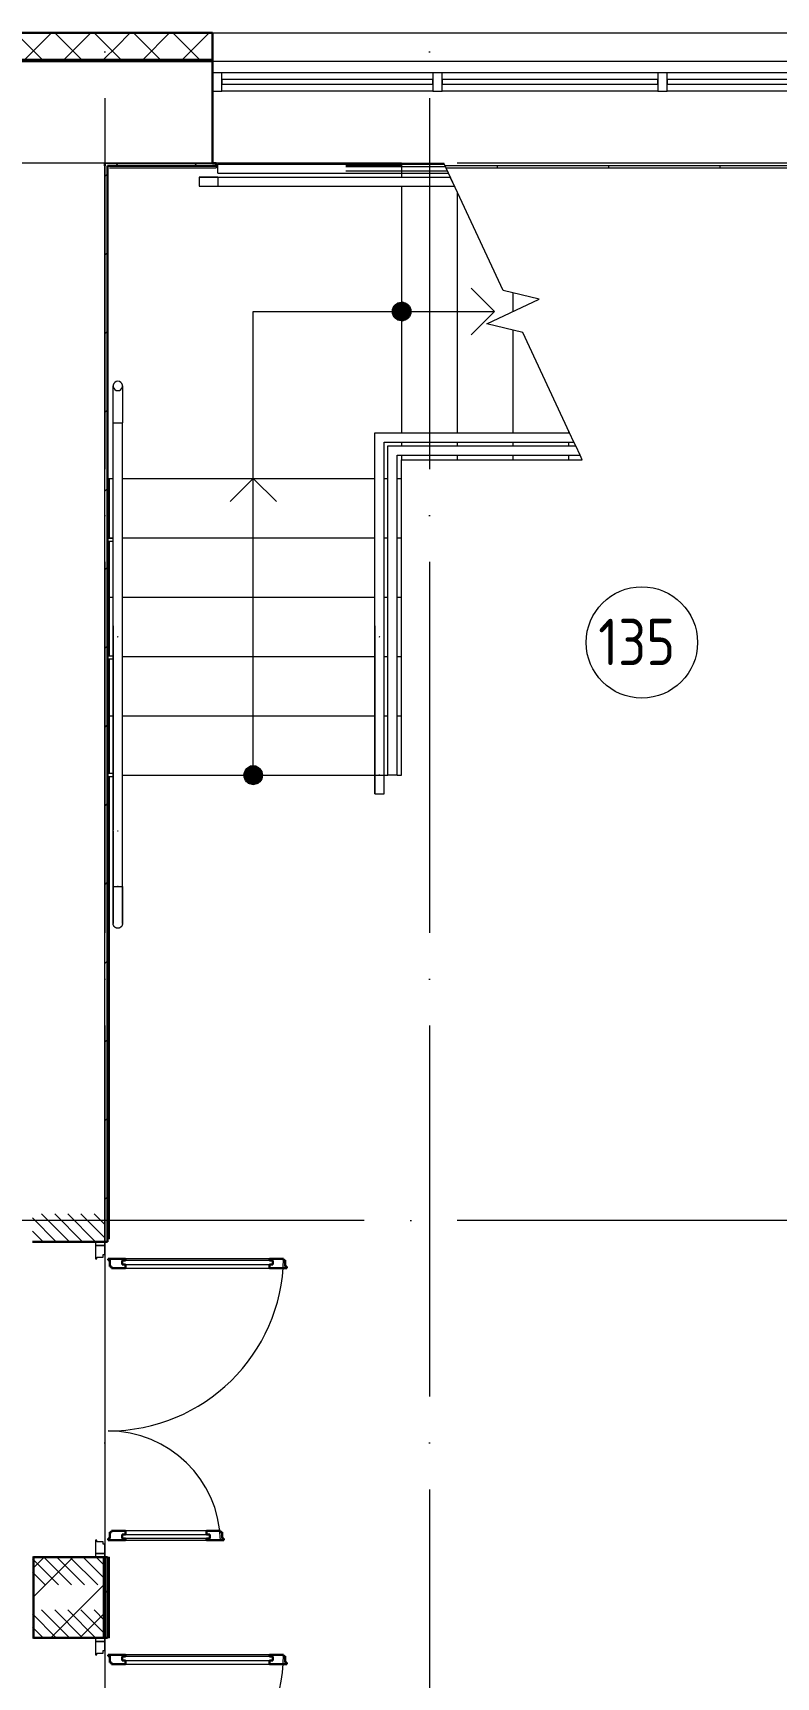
# Model space of a CAD drawing. Header units: millimetres. Extents: x -88595 to 880822, y -1054509 to -148035.
# Drawn here: x 176826 to 180831, y -244014 to -235150 of the extents above; entities that cross this region are included whole.
import ezdxf

# ---------------------------------------------------------------- set-up
doc = ezdxf.new("R2010")
doc.units = ezdxf.units.MM
doc.linetypes.add('ADSK_Линия сетки', pattern=[25, 20, -2.5, 0, -2.5])
doc.linetypes.add('ADSK_Штриховая_ш2 п1_5', pattern=[4.5, 3, -1.5])
for name, color, linetype, lineweight in [('Витраж', 7, 'Continuous', 9), ('Двери', 7, 'Continuous', 9), ('Лестницы', 7, 'Continuous', 9), ('Марки помещений', 7, 'Continuous', 20), ('Оборудование', 7, 'Continuous', 18), ('Ограждение', 7, 'Continuous', 9), ('Оси', 7, 'Continuous', 9), ('Панели витража', 7, 'Continuous', 9), ('Перекрытие', 7, 'Continuous', 18), ('Стены внутренние', 7, 'Continuous', 18), ('Стены наружные', 7, 'Continuous', 18), ('Стены штриховка', 7, 'Continuous', 9), ('Стрелки вверх', 7, 'Continuous', 18)]:
    doc.layers.add(name, color=color, linetype=linetype, lineweight=lineweight)
doc.layers.add('Двери открывание', color=7, linetype='Continuous', lineweight=9, true_color=0xc0c0c0)
doc.styles.add('GOST Common_3', font='GOST_Common.ttf', dxfattribs={"width": 0.9, "height": 2.5})
pattern_1 = [(0, (215928.7, 665702.34), (0, 600), []), (90, (215928.7, 665702.34), (-600, 4e-14), [])]

# ---------------------------------------------------------------- blocks, each defined once
blk = doc.blocks.new('1 этаж')
at = {"layer": 'Двери', "lineweight": 18, "true_color": 0xff0000}
h = blk.add_hatch(dxfattribs=at)
h.set_pattern_fill('FP_2', color=1, angle=-90, style=0, pattern_type=2)
h.set_pattern_definition([(315, (213147.71, 685922.605), (35.3553, 35.3553), [])])
h.paths.add_polyline_path([(212952.7, 684797.6), (213342.7, 684797.6), (213342.7, 684947.6), (212952.7, 684947.6)])
h.paths.add_polyline_path([(212952.7, 686647.6), (213342.7, 686647.6), (213342.7, 686797.6), (212952.7, 686797.6)])
h = blk.add_hatch(dxfattribs=at)
h.set_pattern_fill('FP_2', color=1, angle=-90, style=0, pattern_type=2)
h.set_pattern_definition([(315, (213147.71, 683787.605), (35.3553, 35.3553), [])])
h.paths.add_polyline_path([(213342.7, 682662.6), (213342.7, 682812.6), (212952.7, 682812.6), (212952.7, 682662.6)])
h.paths.add_polyline_path([(212952.7, 684512.6), (213342.7, 684512.6), (213342.7, 684662.6), (212952.7, 684662.6)])
at = {"layer": 'Ограждение'}
h = blk.add_hatch(dxfattribs=at)
h.set_pattern_fill('FP_25', color=256, style=0, pattern_type=2)
h.set_pattern_definition(pattern_1)
h.paths.add_polyline_path([(219417.7, 692437.6), (219427.7, 692447.6), (215176.7, 692447.6), (215181.3, 692437.6), (218732.8, 692437.6)])
h = blk.add_hatch(dxfattribs=at)
h.set_pattern_fill('FP_25', color=256, style=0, pattern_type=2)
h.set_pattern_definition(pattern_1)
h.paths.add_polyline_path([(213357.7, 686662.6), (213367.7, 686662.6), (213367.7, 688843.3), (213357.7, 688843.3), (213357.7, 686965.1)])
h = blk.add_hatch(dxfattribs=at)
h.set_pattern_fill('FP_31', color=256, style=0, pattern_type=2)
h.set_pattern_definition([(0, (215928.7, 665402.34), (0, 600), []), (90, (215928.7, 665402.34), (-600, 4e-14), [])])
h.paths.add_polyline_path([(213367.7, 684512.6), (213367.7, 684947.6), (213357.7, 684947.6), (213357.7, 684512.6)])
at = {"layer": 'Стрелки вверх'}
h = blk.add_hatch(color=256, dxfattribs=at)
edge = h.paths.add_edge_path()
edge.add_arc((214942.7, 691662.6), 50, 0, 360)
for points in [[(214949.8, 691613.1), (214975.5, 691624.8), (214990.7, 691648.5), (214990.7, 691676.7), (214975.5, 691700.4), (214949.8, 691712.1), (214921.9, 691708.1), (214900.6, 691689.6), (214892.7, 691662.6), (214900.6, 691635.6), (214921.9, 691617.1)], [(214142.7, 689112.6), (214169.7, 689120.5), (214188.2, 689141.8), (214192.2, 689169.7), (214180.5, 689195.3), (214156.8, 689210.6), (214128.6, 689210.6), (214104.9, 689195.3), (214093.2, 689169.7), (214097.2, 689141.8), (214115.7, 689120.5)]]:
    blk.add_hatch(color=256, dxfattribs=at).paths.add_polyline_path(points)
h = blk.add_hatch(color=256, dxfattribs=at)
edge = h.paths.add_edge_path()
edge.add_arc((214142.7, 689162.6), 50, 0, 360)
at = {"layer": 'Витраж', "lineweight": 18}
for p, q in [((213972.8, 692950.1), (213922.8, 692950.1)), ((213922.8, 692950.1), (213922.8, 692850.1)), ((213972.8, 692850.1), (213972.8, 692950.1)), ((213922.8, 692850.1), (213972.8, 692850.1))]:
    blk.add_line(p, q, dxfattribs=at)
at = {"layer": 'Витраж'}
for p, q in [((215110.3, 692950.1), (213972.8, 692950.1)), ((216322.8, 692950.1), (215160.3, 692950.1)), ((217535.3, 692950.1), (216372.8, 692950.1)), ((215110.3, 692850.1), (213972.8, 692850.1)), ((216322.8, 692850.1), (215160.3, 692850.1)), ((217535.3, 692850.1), (216372.8, 692850.1))]:
    blk.add_line(p, q, dxfattribs=at)
at = {"layer": 'Витраж', "lineweight": 18, "extrusion": (0, 0, -1)}
for p, q in [((215160.3, 692950.1), (215110.3, 692950.1)), ((215110.3, 692950.1), (215110.3, 692850.1)), ((215160.3, 692850.1), (215160.3, 692950.1)), ((216372.8, 692950.1), (216322.8, 692950.1)), ((216322.8, 692950.1), (216322.8, 692850.1)), ((216372.8, 692850.1), (216372.8, 692950.1)), ((215110.3, 692850.1), (215160.3, 692850.1)), ((216322.8, 692850.1), (216372.8, 692850.1))]:
    blk.add_line(p, q, dxfattribs=at)
at = {"layer": 'Двери', "linetype": 'ADSK_Штриховая_ш2 п1_5'}
for p, q in [((213342.7, 686647.6), (213342.7, 686797.6)), ((212952.7, 686647.6), (213342.7, 686647.6)), ((213342.7, 684947.6), (212952.7, 684947.6)), ((213342.7, 684797.6), (213342.7, 684947.6)), ((213342.7, 684512.6), (213342.7, 684662.6)), ((212952.7, 684512.6), (213342.7, 684512.6))]:
    blk.add_line(p, q, dxfattribs=at)
at = {"layer": 'Двери'}
for p, q in [((213342.7, 686647.6), (213292.7, 686647.6)), ((213292.7, 686647.6), (213292.7, 686627.6)), ((213292.7, 686627.6), (213342.7, 686627.6)), ((213342.7, 686627.6), (213292.7, 686627.6)), ((213292.7, 686627.6), (213292.7, 686555.6)), ((213342.7, 686627.6), (213342.7, 686647.6)), ((213342.7, 686578.6), (213342.7, 686627.6)), ((213292.7, 686555.6), (213300.7, 686555.6)), ((213300.7, 686555.6), (213300.7, 686564.6)), ((213300.7, 686564.6), (213334.7, 686564.6)), ((213334.7, 686564.6), (213334.7, 686578.6)), ((213334.7, 686578.6), (213342.7, 686578.6)), ((213436.7, 686546.6), (213436.7, 686525.6)), ((214248.7, 686546.6), (213436.7, 686546.6)), ((213436.7, 686525.6), (214248.7, 686525.6)), ((214230.7, 686555.6), (213454.7, 686555.6)), ((214248.7, 686525.6), (214248.7, 686546.6)), ((213454.7, 686505.6), (214230.7, 686505.6)), ((213300.7, 685039.6), (213292.7, 685039.6)), ((213292.7, 685039.6), (213292.7, 684967.6)), ((213300.7, 685030.6), (213300.7, 685039.6)), ((213334.7, 685030.6), (213300.7, 685030.6)), ((213334.7, 685016.6), (213334.7, 685030.6)), ((213342.7, 685016.6), (213334.7, 685016.6)), ((213342.7, 684967.6), (213342.7, 685016.6)), ((213436.7, 685069.6), (213908.7, 685069.6)), ((213436.7, 685048.6), (213436.7, 685069.6)), ((213908.7, 685048.6), (213436.7, 685048.6)), ((213890.7, 685089.6), (213454.7, 685089.6)), ((213454.7, 685039.6), (213890.7, 685039.6)), ((213908.7, 685069.6), (213908.7, 685048.6)), ((213342.7, 684967.6), (213292.7, 684967.6)), ((213292.7, 684967.6), (213292.7, 684947.6)), ((213292.7, 684967.6), (213342.7, 684967.6)), ((213292.7, 684947.6), (213342.7, 684947.6)), ((213342.7, 684947.6), (213342.7, 684967.6)), ((213342.7, 684512.6), (213292.7, 684512.6)), ((213292.7, 684512.6), (213292.7, 684492.6)), ((213292.7, 684492.6), (213342.7, 684492.6)), ((213342.7, 684492.6), (213292.7, 684492.6)), ((213292.7, 684492.6), (213292.7, 684420.6)), ((213342.7, 684492.6), (213342.7, 684512.6)), ((213342.7, 684443.6), (213342.7, 684492.6)), ((213292.7, 684420.6), (213300.7, 684420.6)), ((213300.7, 684420.6), (213300.7, 684429.6)), ((213300.7, 684429.6), (213334.7, 684429.6)), ((213334.7, 684429.6), (213334.7, 684443.6)), ((213334.7, 684443.6), (213342.7, 684443.6)), ((213436.7, 684411.6), (213436.7, 684390.6)), ((214248.7, 684411.6), (213436.7, 684411.6)), ((214230.7, 684420.6), (213454.7, 684420.6)), ((214248.7, 684390.6), (214248.7, 684411.6)), ((213436.7, 684390.6), (214248.7, 684390.6)), ((213454.7, 684370.6), (214230.7, 684370.6))]:
    blk.add_line(p, q, dxfattribs=at)
at = {"layer": 'Двери', "lineweight": 30}
for p, q in [((213454.7, 686555.6), (213360.7, 686555.6)), ((213360.7, 686555.6), (213360.7, 686547.6)), ((213360.7, 686547.6), (213369.7, 686547.6)), ((213369.7, 686547.6), (213369.7, 686513.6)), ((213436.7, 686546.6), (213454.7, 686546.6)), ((213436.7, 686525.6), (213436.7, 686546.6)), ((213454.7, 686525.6), (213436.7, 686525.6)), ((213454.7, 686546.6), (213454.7, 686555.6)), ((213454.7, 686505.6), (213454.7, 686525.6)), ((214306.7, 686555.6), (214230.7, 686555.6)), ((214230.7, 686546.6), (214230.7, 686555.6)), ((214248.7, 686546.6), (214230.7, 686546.6)), ((214230.7, 686525.6), (214248.7, 686525.6)), ((214230.7, 686505.6), (214230.7, 686525.6)), ((214248.7, 686525.6), (214248.7, 686546.6)), ((214306.7, 686547.6), (214306.7, 686555.6)), ((214315.7, 686547.6), (214306.7, 686547.6)), ((214315.7, 686513.6), (214315.7, 686547.6)), ((213369.7, 686513.6), (213378.7, 686513.6)), ((213378.7, 686513.6), (213378.7, 686505.6)), ((213378.7, 686505.6), (213454.7, 686505.6)), ((214230.7, 686505.6), (214324.7, 686505.6)), ((214324.7, 686513.6), (214315.7, 686513.6)), ((214324.7, 686505.6), (214324.7, 686513.6)), ((213369.7, 685047.6), (213360.7, 685047.6)), ((213360.7, 685047.6), (213360.7, 685039.6)), ((213360.7, 685039.6), (213454.7, 685039.6)), ((213369.7, 685081.6), (213369.7, 685047.6)), ((213378.7, 685081.6), (213369.7, 685081.6)), ((213454.7, 685089.6), (213378.7, 685089.6)), ((213378.7, 685089.6), (213378.7, 685081.6)), ((213454.7, 685069.6), (213436.7, 685069.6)), ((213436.7, 685069.6), (213436.7, 685048.6)), ((213436.7, 685048.6), (213454.7, 685048.6)), ((213454.7, 685089.6), (213454.7, 685069.6)), ((213454.7, 685048.6), (213454.7, 685039.6)), ((213966.7, 685089.6), (213890.7, 685089.6)), ((213890.7, 685089.6), (213890.7, 685069.6)), ((213890.7, 685069.6), (213908.7, 685069.6)), ((213890.7, 685048.6), (213890.7, 685039.6)), ((213908.7, 685048.6), (213890.7, 685048.6)), ((213890.7, 685039.6), (213984.7, 685039.6)), ((213908.7, 685069.6), (213908.7, 685048.6)), ((213966.7, 685081.6), (213966.7, 685089.6)), ((213975.7, 685081.6), (213966.7, 685081.6)), ((213975.7, 685047.6), (213975.7, 685081.6)), ((213984.7, 685047.6), (213975.7, 685047.6)), ((213984.7, 685039.6), (213984.7, 685047.6)), ((213454.7, 684420.6), (213360.7, 684420.6)), ((213360.7, 684420.6), (213360.7, 684412.6)), ((213360.7, 684412.6), (213369.7, 684412.6)), ((213369.7, 684412.6), (213369.7, 684378.6)), ((213436.7, 684411.6), (213454.7, 684411.6)), ((213436.7, 684390.6), (213436.7, 684411.6)), ((213454.7, 684411.6), (213454.7, 684420.6)), ((214306.7, 684420.6), (214230.7, 684420.6)), ((214230.7, 684411.6), (214230.7, 684420.6)), ((214248.7, 684411.6), (214230.7, 684411.6)), ((214248.7, 684390.6), (214248.7, 684411.6)), ((214306.7, 684412.6), (214306.7, 684420.6)), ((214315.7, 684412.6), (214306.7, 684412.6)), ((214315.7, 684378.6), (214315.7, 684412.6)), ((213369.7, 684378.6), (213378.7, 684378.6)), ((213378.7, 684378.6), (213378.7, 684370.6)), ((213378.7, 684370.6), (213454.7, 684370.6)), ((213454.7, 684390.6), (213436.7, 684390.6)), ((213454.7, 684370.6), (213454.7, 684390.6)), ((214230.7, 684390.6), (214248.7, 684390.6)), ((214230.7, 684370.6), (214230.7, 684390.6)), ((214230.7, 684370.6), (214324.7, 684370.6)), ((214324.7, 684378.6), (214315.7, 684378.6)), ((214324.7, 684370.6), (214324.7, 684378.6))]:
    blk.add_line(p, q, dxfattribs=at)
at = {"layer": 'Двери открывание'}
for centre, radius, start, end in [((213360.7, 686573.6), 946, 270, 358.90974), ((213360.7, 685021.6), 606, 1.70211, 90), ((213360.7, 684438.6), 946, 270, 358.90974)]:
    blk.add_arc(centre, radius, start, end, dxfattribs=at)
at = {"layer": 'Лестницы'}
for p, q in [((214942.7, 692462.6), (213942.7, 692462.6)), ((214942.7, 692462.6), (214942.7, 692387.6)), ((214942.7, 692462.6), (215169.7, 692462.6)), ((214942.7, 692462.6), (214942.7, 692387.6)), ((215489.9, 691775.9), (215169.7, 692462.6)), ((214942.7, 692337.6), (214942.7, 691007.6)), ((214942.7, 692337.6), (214942.7, 691007.6)), ((215242.7, 692306), (215242.7, 691007.6)), ((215242.7, 692306), (215242.7, 691007.6)), ((215684.3, 691728.6), (215489.9, 691775.9)), ((215542.7, 691763.1), (215542.7, 691662.6)), ((215542.7, 691763.1), (215542.7, 691662.6)), ((215401.1, 691596.6), (215684.3, 691728.6)), ((215595.5, 691549.3), (215401.1, 691596.6)), ((215542.7, 691562.2), (215542.7, 691007.6)), ((215542.7, 691562.2), (215542.7, 691007.6)), ((215848.1, 691007.6), (215595.5, 691549.3)), ((214942.7, 690957.6), (214942.7, 690937.6)), ((214942.7, 690957.6), (214942.7, 690937.6)), ((215242.7, 690957.6), (215242.7, 690937.6)), ((215242.7, 690957.6), (215242.7, 690937.6)), ((215542.7, 690957.6), (215542.7, 690937.6)), ((215542.7, 690957.6), (215542.7, 690937.6)), ((215842.7, 691019.3), (215842.7, 691007.6)), ((215842.7, 691019.3), (215842.7, 691007.6)), ((215842.7, 690957.6), (215842.7, 690937.6)), ((215842.7, 690957.6), (215842.7, 690937.6)), ((215880.8, 690937.6), (215871.5, 690957.6)), ((214942.7, 690887.6), (214942.7, 690862.6)), ((214942.7, 690887.6), (214942.7, 690862.6)), ((215242.7, 690887.6), (215242.7, 690862.6)), ((215242.7, 690887.6), (215242.7, 690862.6)), ((215542.7, 690887.6), (215542.7, 690862.6)), ((215542.7, 690887.6), (215542.7, 690862.6)), ((215842.7, 690887.6), (215842.7, 690862.6)), ((215842.7, 690887.6), (215842.7, 690862.6)), ((215915.8, 690862.6), (215904.1, 690887.6)), ((214942.7, 690762.6), (214942.7, 690862.6)), ((214942.7, 690862.6), (215242.7, 690862.6)), ((215242.7, 690862.6), (215542.7, 690862.6)), ((215542.7, 690862.6), (215842.7, 690862.6)), ((215842.7, 690862.6), (215915.8, 690862.6)), ((213357.7, 690762.6), (213387.7, 690762.6)), ((213437.7, 690762.6), (214797.7, 690762.6)), ((214847.7, 690762.6), (214867.7, 690762.6)), ((214917.7, 690762.6), (214942.7, 690762.6)), ((214942.7, 690442.6), (214942.7, 690762.6)), ((213367.7, 690442.6), (213387.7, 690442.6)), ((213367.7, 690442.6), (213387.7, 690442.6)), ((213437.7, 690442.6), (214797.7, 690442.6)), ((213437.7, 690442.6), (214797.7, 690442.6)), ((214847.7, 690442.6), (214867.7, 690442.6)), ((214847.7, 690442.6), (214867.7, 690442.6)), ((214917.7, 690442.6), (214942.7, 690442.6)), ((214917.7, 690442.6), (214942.7, 690442.6)), ((214942.7, 690122.6), (214942.7, 690442.6)), ((213367.7, 690122.6), (213387.7, 690122.6)), ((213367.7, 690122.6), (213387.7, 690122.6)), ((213437.7, 690122.6), (214797.7, 690122.6)), ((213437.7, 690122.6), (214797.7, 690122.6)), ((214847.7, 690122.6), (214867.7, 690122.6)), ((214847.7, 690122.6), (214867.7, 690122.6)), ((214917.7, 690122.6), (214942.7, 690122.6)), ((214917.7, 690122.6), (214942.7, 690122.6)), ((214942.7, 689802.6), (214942.7, 690122.6)), ((213437.7, 689802.6), (214797.7, 689802.6)), ((213437.7, 689802.6), (214797.7, 689802.6)), ((214847.7, 689802.6), (214867.7, 689802.6)), ((214847.7, 689802.6), (214867.7, 689802.6)), ((214917.7, 689802.6), (214942.7, 689802.6)), ((214917.7, 689802.6), (214942.7, 689802.6)), ((214942.7, 689482.6), (214942.7, 689802.6)), ((213367.7, 689482.6), (213387.7, 689482.6)), ((213367.7, 689482.6), (213387.7, 689482.6)), ((213437.7, 689482.6), (214797.7, 689482.6)), ((213437.7, 689482.6), (214797.7, 689482.6)), ((214847.7, 689482.6), (214867.7, 689482.6)), ((214847.7, 689482.6), (214867.7, 689482.6)), ((214917.7, 689482.6), (214942.7, 689482.6)), ((214917.7, 689482.6), (214942.7, 689482.6)), ((214942.7, 689162.6), (214942.7, 689482.6)), ((213437.7, 689162.6), (214797.7, 689162.6)), ((213437.7, 689162.6), (214797.7, 689162.6)), ((214847.7, 689162.6), (214867.7, 689162.6)), ((214847.7, 689162.6), (214867.7, 689162.6)), ((214917.7, 689162.6), (214942.7, 689162.6)), ((214917.7, 689162.6), (214942.7, 689162.6))]:
    blk.add_line(p, q, dxfattribs=at)
at = {"layer": 'Марки помещений'}
blk.add_circle((216237.3, 689878.3), 300, dxfattribs=at)
at = {"layer": 'Ограждение'}
for p, q in [((213367.7, 692437.6), (213942.7, 692437.6)), ((213951.7, 692387.6), (213851.7, 692387.6)), ((213851.7, 692387.6), (213851.7, 692337.6)), ((213851.7, 692387.6), (213951.7, 692387.6)), ((213942.7, 692447.6), (213942.7, 692437.6)), ((213951.7, 692457.6), (214642.7, 692457.6)), ((213951.7, 692407.6), (213951.7, 692457.6)), ((213951.7, 692407.6), (214642.7, 692407.6)), ((213951.7, 692387.6), (213951.7, 692337.6)), ((213951.7, 692387.6), (214642.7, 692387.6)), ((214642.7, 692457.6), (215172, 692457.6)), ((214642.7, 692445.1), (215177.8, 692445.1)), ((214642.7, 692420.1), (215189.5, 692420.1)), ((214642.7, 692407.6), (215195.3, 692407.6)), ((214642.7, 692387.6), (215204.6, 692387.6)), ((215181.3, 692437.6), (219417.7, 692437.6)), ((215228, 692337.6), (215204.6, 692387.6)), ((213851.7, 692364.9), (213851.7, 692360.3)), ((213851.7, 692337.6), (213951.7, 692337.6)), ((213851.7, 692337.6), (213951.7, 692337.6)), ((213951.7, 692337.6), (214642.7, 692337.6)), ((214642.7, 692337.6), (215228, 692337.6)), ((213387.7, 691062.6), (213437.7, 691062.6)), ((213387.7, 690442.6), (213387.7, 691062.6)), ((213437.7, 690442.6), (213437.7, 691062.6)), ((214797.7, 691007.6), (214948.1, 691007.6)), ((214797.7, 690857.2), (214797.7, 691007.6)), ((214847.7, 690957.6), (214948.1, 690957.6)), ((214847.7, 690857.2), (214847.7, 690957.6)), ((214948.1, 691007.6), (215848.1, 691007.6)), ((214948.1, 690957.6), (215871.5, 690957.6)), ((215871.5, 690957.6), (215848.1, 691007.6)), ((214867.7, 690937.6), (215880.8, 690937.6)), ((214867.7, 690442.6), (214867.7, 690937.6)), ((214917.7, 690887.6), (215904.1, 690887.6)), ((214917.7, 690442.6), (214917.7, 690887.6)), ((215904.1, 690887.6), (215880.8, 690937.6)), ((215904.1, 690887.6), (215880.8, 690937.6)), ((214797.7, 690442.6), (214797.7, 690857.2)), ((214847.7, 690442.6), (214847.7, 690857.2)), ((213367.7, 690442.6), (213367.7, 690762.6)), ((213387.7, 690438.8), (213357.7, 690438.8)), ((213357.7, 690423.8), (213387.7, 690423.8)), ((213367.7, 690438.5), (213367.7, 690442.6)), ((213367.7, 689804.7), (213367.7, 690424.1)), ((213387.7, 688862.6), (213387.7, 690442.6)), ((213437.7, 688862.6), (213437.7, 690442.6)), ((214797.7, 689162.6), (214797.7, 690442.6)), ((214847.7, 689162.6), (214847.7, 690442.6)), ((214867.7, 689162.6), (214867.7, 690442.6)), ((214917.7, 689162.6), (214917.7, 690442.6)), ((213387.7, 689968.2), (213387.7, 688868.2)), ((213437.7, 688868.2), (213437.7, 689968.2)), ((214797.7, 689968.2), (214797.7, 689162.6)), ((214847.7, 689162.6), (214847.7, 689968.2)), ((213387.7, 689805), (213357.7, 689805)), ((213357.7, 689790), (213387.7, 689790)), ((213367.7, 689170.9), (213367.7, 689790.2)), ((213387.7, 689171.2), (213357.7, 689171.2)), ((213357.7, 689156.2), (213387.7, 689156.2)), ((213367.7, 688842.6), (213367.7, 689156.4)), ((214797.7, 689162.6), (214847.7, 689162.6)), ((214797.7, 689162.6), (214797.7, 689062.6)), ((214797.7, 689062.6), (214797.7, 689162.6)), ((214847.7, 689062.6), (214847.7, 689162.6)), ((214847.7, 689062.6), (214847.7, 689162.6)), ((214917.7, 689162.6), (214867.7, 689162.6)), ((214797.7, 689062.6), (214847.7, 689062.6)), ((214820.4, 689062.6), (214825, 689062.6)), ((213367.7, 688842.6), (213357.7, 688842.6)), ((213367.7, 686662.6), (213367.7, 688843.3)), ((213387.7, 688863.3), (213387.7, 688562.6)), ((213387.7, 688562.6), (213387.7, 688862.6)), ((213437.7, 688562.6), (213437.7, 688863.3)), ((213437.7, 688562.6), (213437.7, 688862.6)), ((213387.7, 688562.6), (213437.7, 688562.6)), ((213410.4, 688562.6), (213415, 688562.6)), ((213412.7, 688562.6), (213410.4, 688562.6)), ((213415, 688562.6), (213412.7, 688562.6)), ((213367.7, 686662.6), (213357.7, 686662.6)), ((213357.7, 684947.6), (213367.7, 684947.6)), ((213367.7, 684512.6), (213367.7, 684947.6)), ((213367.7, 684512.6), (213357.7, 684512.6))]:
    blk.add_line(p, q, dxfattribs=at)
at = {"layer": 'Ограждение', "flags": 128}
for points in [[(213387.7, 691062.6), (213387.7, 691070.6), (213387.7, 691078.6), (213387.7, 691086.5), (213387.7, 691094.5), (213387.7, 691102.3), (213387.7, 691110.1), (213387.7, 691117.9), (213387.7, 691125.5), (213387.7, 691133.1), (213387.7, 691140.5), (213387.7, 691147.8), (213387.7, 691155), (213387.7, 691162), (213387.7, 691168.8), (213387.7, 691175.5), (213387.7, 691182), (213387.7, 691188.4), (213387.7, 691194.5), (213387.7, 691200.4), (213387.7, 691206.1), (213387.7, 691211.5), (213387.7, 691216.8), (213387.7, 691221.7), (213387.7, 691226.4), (213387.7, 691230.9), (213387.7, 691235.1), (213387.7, 691239), (213387.7, 691242.6), (213387.7, 691246), (213387.7, 691249), (213387.7, 691251.8), (213387.7, 691254.2), (213387.7, 691256.3), (213387.7, 691258.2), (213387.7, 691259.7), (213387.7, 691260.9), (213387.7, 691261)], [(213412.7, 691286.2), (213404.1, 691284.7), (213396.6, 691280.3), (213391, 691273.6), (213388.1, 691265.4), (213388.1, 691256.7), (213391, 691248.5), (213396.6, 691241.7), (213404.1, 691237.3), (213412.7, 691235.8)], [(213412.7, 691235.8), (213421.3, 691237.3), (213428.8, 691241.7), (213434.4, 691248.5), (213437.3, 691256.7), (213437.3, 691265.4), (213434.4, 691273.6), (213428.8, 691280.3), (213421.3, 691284.7), (213412.7, 691286.2)], [(213437.7, 691261), (213437.7, 691259.9), (213437.7, 691258.4), (213437.7, 691256.6), (213437.7, 691254.5), (213437.7, 691252.1), (213437.7, 691249.4), (213437.7, 691246.4), (213437.7, 691243.1), (213437.7, 691239.5), (213437.7, 691235.6), (213437.7, 691231.5), (213437.7, 691227.1), (213437.7, 691222.4), (213437.7, 691217.4), (213437.7, 691212.3), (213437.7, 691206.8), (213437.7, 691201.2), (213437.7, 691195.3), (213437.7, 691189.2), (213437.7, 691182.9), (213437.7, 691176.4), (213437.7, 691169.8), (213437.7, 691162.9), (213437.7, 691155.9), (213437.7, 691148.8), (213437.7, 691141.5), (213437.7, 691134.1), (213437.7, 691126.6), (213437.7, 691118.9), (213437.7, 691111.2), (213437.7, 691103.4), (213437.7, 691095.5), (213437.7, 691087.6), (213437.7, 691079.7), (213437.7, 691071.7), (213437.7, 691063.7), (213437.7, 691062.6)], [(213409.9, 689909.6), (213412.7, 689909.3), (213415.5, 689909.6)], [(214819.9, 689909.6), (214822.7, 689909.3), (214825.5, 689909.6)], [(214824.8, 689162.6), (214822.7, 689162.6), (214820.6, 689162.6)], [(213387.7, 688562.6), (213387.7, 688554.6), (213387.7, 688546.6), (213387.7, 688538.7), (213387.7, 688530.7), (213387.7, 688522.9), (213387.7, 688515.1), (213387.7, 688507.3), (213387.7, 688499.7), (213387.7, 688492.1), (213387.7, 688484.7), (213387.7, 688477.4), (213387.7, 688470.2), (213387.7, 688463.2), (213387.7, 688456.4), (213387.7, 688449.7), (213387.7, 688443.2), (213387.7, 688436.8), (213387.7, 688430.7), (213387.7, 688424.8), (213387.7, 688419.1), (213387.7, 688413.7), (213387.7, 688408.5), (213387.7, 688403.5), (213387.7, 688398.8), (213387.7, 688394.3), (213387.7, 688390.1), (213387.7, 688386.2), (213387.7, 688382.6), (213387.7, 688379.2), (213387.7, 688376.2), (213387.7, 688373.4), (213387.7, 688371), (213387.7, 688368.9), (213387.7, 688367), (213387.7, 688365.5), (213387.7, 688364.3), (213387.7, 688363.4), (213387.7, 688362.9), (213387.7, 688362.6), (213387.7, 688362.6)], [(213387.7, 688362.6), (213387.7, 688362.8), (213387.7, 688363.2), (213387.7, 688364), (213387.7, 688365.2), (213387.7, 688366.6), (213387.7, 688368.3), (213387.7, 688370.4), (213387.7, 688372.8), (213387.7, 688375.4), (213387.7, 688378.4), (213387.7, 688381.7), (213387.7, 688385.2), (213387.7, 688389), (213387.7, 688393.2), (213387.7, 688397.5), (213387.7, 688402.2), (213387.7, 688407.1), (213387.7, 688412.2), (213387.7, 688417.6), (213387.7, 688423.3), (213387.7, 688429.1), (213387.7, 688435.2), (213387.7, 688441.4), (213387.7, 688447.9), (213387.7, 688454.5), (213387.7, 688461.4), (213387.7, 688468.3), (213387.7, 688475.5), (213387.7, 688482.7), (213387.7, 688490.1), (213387.7, 688497.6), (213387.7, 688505.3), (213387.7, 688513), (213387.7, 688520.8), (213387.7, 688528.6), (213387.7, 688536.5), (213387.7, 688544.5), (213387.7, 688552.4), (213387.7, 688560.4), (213387.7, 688562.6)], [(213437.7, 688562.6), (213437.7, 688554.6), (213437.7, 688546.6), (213437.7, 688538.7), (213437.7, 688530.7), (213437.7, 688522.9), (213437.7, 688515.1), (213437.7, 688507.3), (213437.7, 688499.7), (213437.7, 688492.1), (213437.7, 688484.7), (213437.7, 688477.4), (213437.7, 688470.2), (213437.7, 688463.2), (213437.7, 688456.4), (213437.7, 688449.7), (213437.7, 688443.2), (213437.7, 688436.8), (213437.7, 688430.7), (213437.7, 688424.8), (213437.7, 688419.1), (213437.7, 688413.7), (213437.7, 688408.5), (213437.7, 688403.5), (213437.7, 688398.8), (213437.7, 688394.3), (213437.7, 688390.1), (213437.7, 688386.2), (213437.7, 688382.6), (213437.7, 688379.2), (213437.7, 688376.2), (213437.7, 688373.4), (213437.7, 688371), (213437.7, 688368.9), (213437.7, 688367), (213437.7, 688365.5), (213437.7, 688364.3), (213437.7, 688363.4), (213437.7, 688362.9), (213437.7, 688362.6), (213437.7, 688362.6)], [(213437.7, 688362.6), (213437.7, 688362.8), (213437.7, 688363.2), (213437.7, 688364), (213437.7, 688365.2), (213437.7, 688366.6), (213437.7, 688368.3), (213437.7, 688370.4), (213437.7, 688372.8), (213437.7, 688375.4), (213437.7, 688378.4), (213437.7, 688381.7), (213437.7, 688385.2), (213437.7, 688389), (213437.7, 688393.2), (213437.7, 688397.5), (213437.7, 688402.2), (213437.7, 688407.1), (213437.7, 688412.2), (213437.7, 688417.6), (213437.7, 688423.3), (213437.7, 688429.1), (213437.7, 688435.2), (213437.7, 688441.4), (213437.7, 688447.9), (213437.7, 688454.5), (213437.7, 688461.4), (213437.7, 688468.3), (213437.7, 688475.5), (213437.7, 688482.7), (213437.7, 688490.1), (213437.7, 688497.6), (213437.7, 688505.3), (213437.7, 688513), (213437.7, 688520.8), (213437.7, 688528.6), (213437.7, 688536.5), (213437.7, 688544.5), (213437.7, 688552.4), (213437.7, 688560.4), (213437.7, 688562.6)], [(213412.7, 688337.6), (213411.7, 688337.6), (213410.7, 688337.7), (213409.7, 688337.8), (213408.7, 688337.9), (213407.7, 688338.1), (213406.8, 688338.3), (213405.8, 688338.6), (213404.8, 688338.9), (213403.9, 688339.2), (213403, 688339.6), (213402.1, 688340), (213401.2, 688340.4), (213400.3, 688340.9), (213399.4, 688341.4), (213398.6, 688342), (213397.8, 688342.6), (213397, 688343.2), (213396.2, 688343.8), (213395.5, 688344.5), (213394.8, 688345.2), (213394.1, 688345.9), (213393.4, 688346.7), (213392.8, 688347.5), (213392.2, 688348.3), (213391.7, 688349.1), (213391.2, 688349.9), (213390.7, 688350.8), (213390.2, 688351.7), (213389.8, 688352.6), (213389.4, 688353.5), (213389.1, 688354.5), (213388.8, 688355.4), (213388.5, 688356.4), (213388.3, 688357.4), (213388.1, 688358.4), (213387.9, 688359.3), (213387.8, 688360.3), (213387.7, 688361.3), (213387.7, 688362.3), (213387.7, 688362.6)], [(213437.7, 688362.6), (213437.7, 688361.6), (213437.6, 688360.6), (213437.5, 688359.6), (213437.4, 688358.6), (213437.2, 688357.6), (213437, 688356.7), (213436.7, 688355.7), (213436.4, 688354.7), (213436.1, 688353.8), (213435.7, 688352.9), (213435.3, 688352), (213434.9, 688351.1), (213434.4, 688350.2), (213433.9, 688349.3), (213433.3, 688348.5), (213432.8, 688347.7), (213432.2, 688346.9), (213431.5, 688346.1), (213430.8, 688345.4), (213430.1, 688344.7), (213429.4, 688344), (213428.6, 688343.3), (213427.9, 688342.7), (213427, 688342.1), (213426.2, 688341.6), (213425.4, 688341), (213424.5, 688340.6), (213423.6, 688340.1), (213422.7, 688339.7), (213421.8, 688339.3), (213420.8, 688339), (213419.9, 688338.7), (213418.9, 688338.4), (213417.9, 688338.2), (213417, 688338), (213416, 688337.8), (213415, 688337.7), (213414, 688337.6), (213413, 688337.6), (213412.7, 688337.6)]]:
    blk.add_lwpolyline(points, dxfattribs=at)
at = {"layer": 'Ограждение'}
blk.add_open_spline([(213410.6, 688862.6), (213411.3, 688862.6), (213412.7, 688862.6), (213414.1, 688862.6), (213414.8, 688862.6)], degree=3, dxfattribs=at)
at = {"layer": 'Оси', "linetype": 'ADSK_Линия сетки', "ltscale": 100}
for p, q in [((213342.7, 697813.2), (213342.7, 631836.5)), ((215092.7, 697813.2), (215092.7, 631836.5)), ((247242.7, 692462.6), (175520.4, 692462.6)), ((247242.7, 686762.6), (175520.4, 686762.6))]:
    blk.add_line(p, q, dxfattribs=at)
at = {"layer": 'Панели витража', "lineweight": 18}
for p, q in [((215110.3, 692912.6), (213972.8, 692912.6)), ((213972.8, 692912.6), (213972.8, 692887.6)), ((215110.3, 692887.6), (215110.3, 692912.6)), ((216322.8, 692912.6), (215160.3, 692912.6)), ((215160.3, 692912.6), (215160.3, 692887.6)), ((216322.8, 692887.6), (216322.8, 692912.6)), ((217535.3, 692912.6), (216372.8, 692912.6)), ((216372.8, 692912.6), (216372.8, 692887.6)), ((213972.8, 692887.6), (215110.3, 692887.6)), ((215160.3, 692887.6), (216322.8, 692887.6)), ((216372.8, 692887.6), (217535.3, 692887.6))]:
    blk.add_line(p, q, dxfattribs=at)
at = {"layer": 'Перекрытие', "color": 49, "ltscale": 100, "true_color": 0x464646}
for p, q in [((214942.7, 692462.6), (213942.7, 692462.6)), ((214942.7, 690762.6), (214942.7, 690862.6)), ((213357.7, 690762.6), (213387.7, 690762.6)), ((213437.7, 690762.6), (214797.7, 690762.6)), ((214847.7, 690762.6), (214867.7, 690762.6)), ((214917.7, 690762.6), (214942.7, 690762.6))]:
    blk.add_line(p, q, dxfattribs=at)
at = {"layer": 'Стены внутренние', "lineweight": 30}
for p, q in [((213922.8, 693164.6), (211682.7, 693164.6)), ((213922.8, 693022.6), (213922.8, 693164.6)), ((213922.8, 693012.6), (211682.7, 693012.6)), ((213922.8, 692462.6), (213922.8, 693012.6)), ((212952.7, 686647.6), (213342.7, 686647.6))]:
    blk.add_line(p, q, dxfattribs=at)
at = {"layer": 'Стены внутренние', "linetype": 'Continuous', "lineweight": 9}
for p, q in [((213003.6, 693022.6), (212863.6, 693162.6)), ((212914.1, 693022.6), (213054.1, 693162.6)), ((213215.7, 693022.6), (213075.7, 693162.6)), ((213126.2, 693022.6), (213266.2, 693162.6)), ((213161.2, 693162.6), (213160, 693164.6)), ((213407.7, 693042.8), (213287.9, 693162.6)), ((213338.3, 693022.6), (213407.7, 693092)), ((213407.7, 693092), (213478.3, 693162.6)), ((213640, 693022.6), (213500, 693162.6)), ((213550.5, 693022.6), (213690.5, 693162.6)), ((213852.1, 693022.6), (213712.1, 693162.6)), ((213762.6, 693022.6), (213902.6, 693162.6)), ((213891, 693164.6), (213889.8, 693162.6)), ((213427.9, 693022.6), (213407.7, 693042.8))]:
    blk.add_line(p, q, dxfattribs=at)
at = {"layer": 'Стены внутренние'}
for p, q in [((213922.8, 693164.6), (218732.8, 693164.6)), ((213922.8, 693012.6), (218732.8, 693012.6)), ((213342.7, 692462.6), (213922.8, 692462.6)), ((213342.7, 686647.6), (213342.7, 692447.6)), ((213342.7, 686578.6), (213342.7, 685016.6)), ((213342.7, 684443.6), (213342.7, 682881.6))]:
    blk.add_line(p, q, dxfattribs=at)
at = {"layer": 'Стены наружные', "lineweight": 30}
for p, q in [((213922.8, 693012.6), (213922.8, 693022.6)), ((213342.7, 692462.6), (213342.7, 692447.6)), ((213942.7, 692462.6), (213922.8, 692462.6)), ((213942.7, 692447.6), (213942.7, 692462.6)), ((213357.7, 692447.6), (213942.7, 692447.6)), ((213357.7, 686647.6), (213357.7, 692447.6)), ((213342.7, 686647.6), (213357.7, 686647.6)), ((213337.7, 684947.6), (212957.7, 684947.6)), ((212957.7, 684947.6), (212957.7, 684512.6)), ((213337.7, 684512.6), (213337.7, 684947.6)), ((213342.7, 684947.6), (213342.7, 684512.6)), ((213357.7, 684947.6), (213342.7, 684947.6)), ((213357.7, 684512.6), (213357.7, 684947.6)), ((212957.7, 684512.6), (213337.7, 684512.6)), ((213342.7, 684512.6), (213357.7, 684512.6))]:
    blk.add_line(p, q, dxfattribs=at)
at = {"layer": 'Стены наружные'}
for p, q in [((213922.8, 692462.6), (213342.7, 692462.6)), ((213951.7, 692447.6), (213942.7, 692447.6)), ((214942.7, 692447.6), (214642.7, 692447.6)), ((218732.8, 692447.6), (215176.7, 692447.6))]:
    blk.add_line(p, q, dxfattribs=at)
at = {"layer": 'Стены наружные', "linetype": 'Continuous', "lineweight": 9}
for p, q in [((213399.7, 692447.6), (213414.7, 692462.6)), ((213824, 692447.6), (213839, 692462.6)), ((213342.7, 692390.6), (213357.7, 692405.6)), ((213342.7, 691966.3), (213357.7, 691981.3)), ((213342.7, 691542.1), (213357.7, 691557.1)), ((213342.7, 691117.8), (213357.7, 691132.8)), ((213342.7, 690693.5), (213357.7, 690708.5)), ((213342.7, 690269.3), (213357.7, 690284.3)), ((213342.7, 689845), (213357.7, 689860)), ((213342.7, 689420.7), (213357.7, 689435.7)), ((213342.7, 688996.5), (213357.7, 689011.5)), ((213342.7, 688572.2), (213357.7, 688587.2)), ((213342.7, 688147.9), (213357.7, 688162.9)), ((213342.7, 687723.7), (213357.7, 687738.7)), ((213342.7, 687299.4), (213357.7, 687314.4)), ((213342.7, 686875.1), (213357.7, 686890.1)), ((212957.7, 684890.1), (213015.2, 684947.6)), ((212957.7, 684733), (213172.3, 684947.6)), ((213051.6, 684512.6), (213337.7, 684798.7)), ((213342.7, 684753.8), (213357.7, 684768.8)), ((213208.8, 684512.6), (213337.7, 684641.5))]:
    blk.add_line(p, q, dxfattribs=at)
at = {"layer": 'Стены штриховка'}
for p, q in [((213922.8, 693162.6), (211684.7, 693162.6)), ((213407.7, 693162.6), (213407.7, 693164.6)), ((211682.7, 693022.6), (213922.8, 693022.6))]:
    blk.add_line(p, q, dxfattribs=at)
at = {"layer": 'Стрелки вверх'}
for p, q in [((215442.7, 691662.6), (215317.7, 691787.6)), ((214142.7, 691662.6), (214942.7, 691662.6)), ((214142.7, 690762.6), (214142.7, 691662.6)), ((214900.6, 691689.6), (214892.7, 691662.6)), ((214892.7, 691662.6), (214900.6, 691635.6)), ((214921.9, 691708.1), (214900.6, 691689.6)), ((214949.8, 691712.1), (214921.9, 691708.1)), ((214942.7, 691662.6), (215242.7, 691662.6)), ((214975.5, 691700.4), (214949.8, 691712.1)), ((214990.7, 691676.7), (214975.5, 691700.4)), ((214990.7, 691648.5), (214990.7, 691676.7)), ((215242.7, 691662.6), (215442.7, 691662.6)), ((215442.7, 691662.6), (215317.7, 691537.6)), ((214900.6, 691635.6), (214921.9, 691617.1)), ((214921.9, 691617.1), (214949.8, 691613.1)), ((214949.8, 691613.1), (214975.5, 691624.8)), ((214975.5, 691624.8), (214990.7, 691648.5)), ((214142.7, 690762.6), (214017.7, 690637.6)), ((214142.7, 690442.6), (214142.7, 690762.6)), ((214142.7, 690762.6), (214267.7, 690637.6)), ((214142.7, 690122.6), (214142.7, 690442.6)), ((214142.7, 689802.6), (214142.7, 690122.6)), ((214142.7, 689482.6), (214142.7, 689802.6)), ((214142.7, 689162.6), (214142.7, 689482.6)), ((214104.9, 689195.3), (214093.2, 689169.7)), ((214128.6, 689210.6), (214104.9, 689195.3)), ((214156.8, 689210.6), (214128.6, 689210.6)), ((214180.5, 689195.3), (214156.8, 689210.6)), ((214192.2, 689169.7), (214180.5, 689195.3)), ((214093.2, 689169.7), (214097.2, 689141.8)), ((214097.2, 689141.8), (214115.7, 689120.5)), ((214115.7, 689120.5), (214142.7, 689112.6)), ((214142.7, 689112.6), (214169.7, 689120.5)), ((214169.7, 689120.5), (214188.2, 689141.8)), ((214188.2, 689141.8), (214192.2, 689169.7))]:
    blk.add_line(p, q, dxfattribs=at)
for centre in [(214942.7, 691662.6), (214142.7, 689162.6)]:
    blk.add_circle(centre, 50, dxfattribs=at)
at = {"layer": 'Марки помещений', "style": 'GOST Common_3', "width": 0.9}
blk.add_text('135', height=250, dxfattribs=at).set_placement((216002.4, 689756))

msp = doc.modelspace()

# ---------------------------------------------------------------- block references
at = {"layer": 'Оборудование', "color": 5, "true_color": 0x0000ff}
msp.add_blockref('1 этаж', (-36129.5, -928314.5), dxfattribs=at)

doc.saveas('drawing.dxf')
